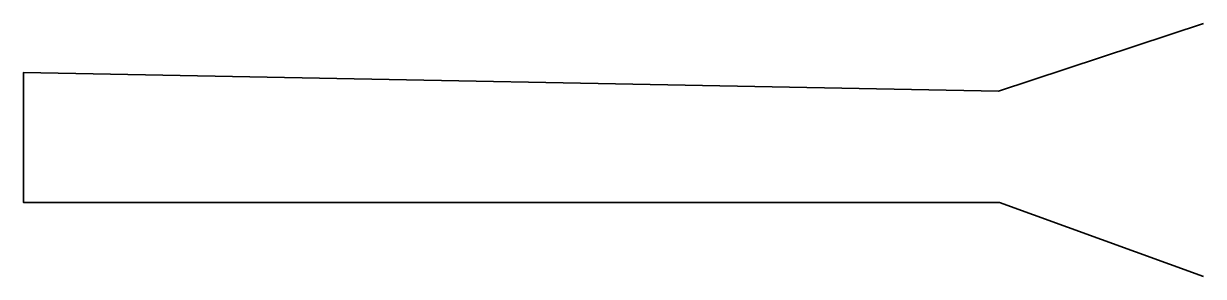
# Model space of a CAD drawing. Header units: inches. Extents: x 29 to 138, y 192 to 215.
import ezdxf

# ---------------------------------------------------------------- set-up
doc = ezdxf.new("R2010")
doc.units = ezdxf.units.IN
doc.header["$MEASUREMENT"] = 0
doc.layers.add('Layer 2', color=7, linetype='Continuous')

msp = doc.modelspace()

# ---------------------------------------------------------------- linework, layer by layer
at = {"layer": 'Layer 2', "color": 179, "lineweight": 35, "true_color": 0x231f20}
msp.add_lwpolyline([(137.68, 191.86), (118.85, 198.67), (28.65, 198.67), (28.65, 210.68), (118.74, 208.95), (137.68, 215.19)], dxfattribs=at)

doc.saveas('drawing.dxf')
